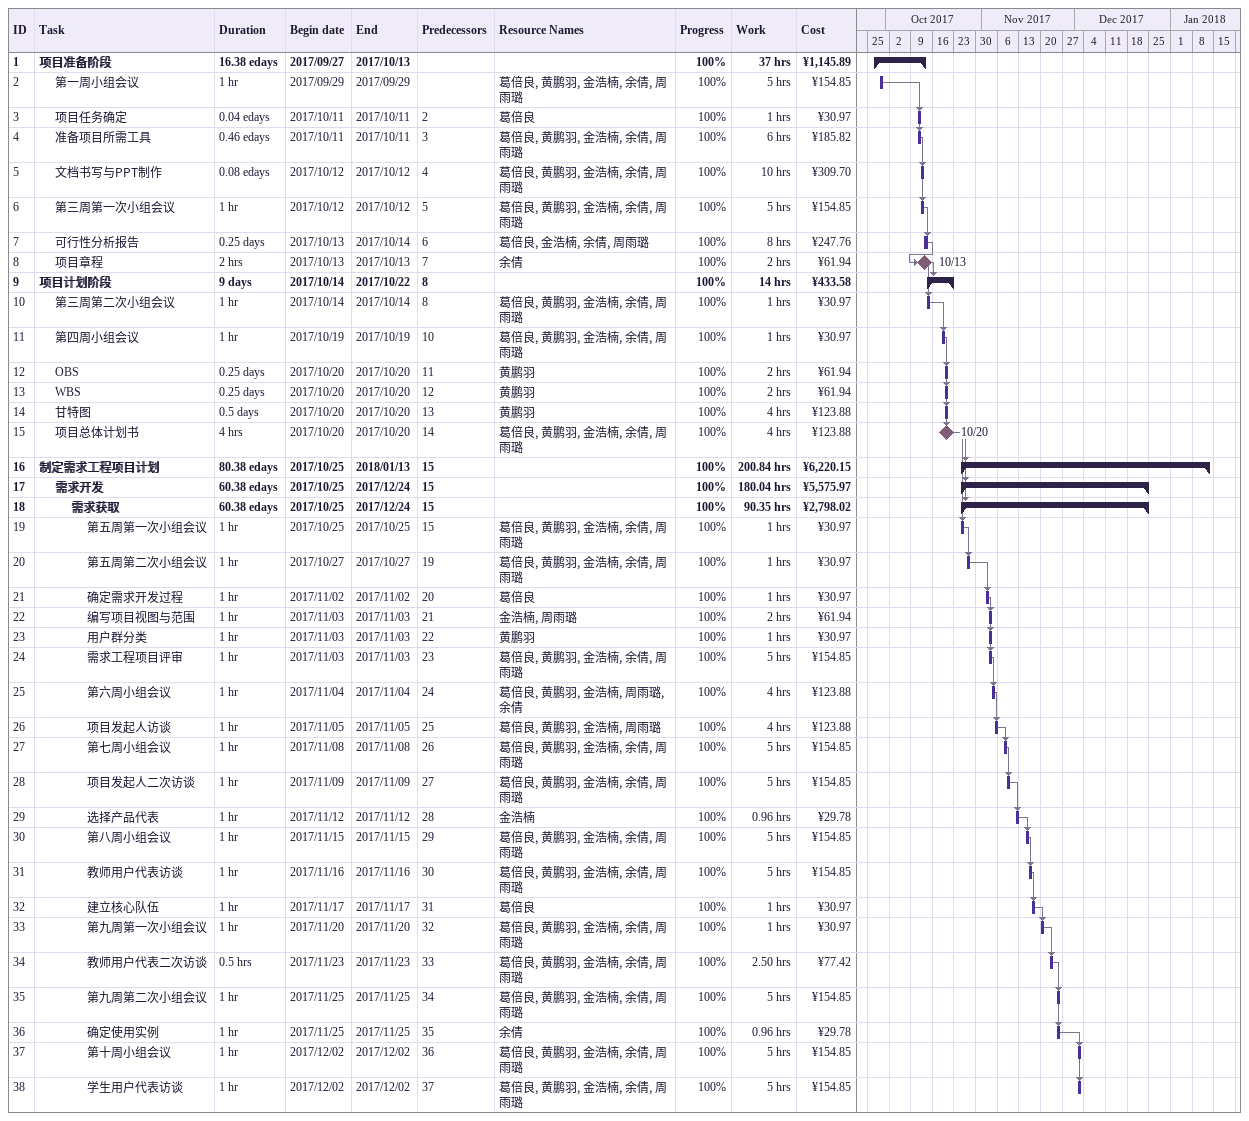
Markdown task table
| ID | Level | Task | Duration | Start | Finish | Predecessors | Resources | % complete | Work (h) | Cost (¥) |
|---|---|---|---|---|---|---|---|---|---|---|
| 1 | 1 | **项目准备阶段** | 16.38ed | 2017-09-27 | 2017-10-13 |  |  | 100 | 37 | 1145.89 |
| 2 | 2 | 第一周小组会议 | 1h | 2017-09-29 | 2017-09-29 |  | 葛倍良, 黄鹏羽, 金浩楠, 余倩, 周雨璐 | 100 | 5 | 154.85 |
| 3 | 2 | 项目任务确定 | 0.04ed | 2017-10-11 | 2017-10-11 | 2 | 葛倍良 | 100 | 1 | 30.97 |
| 4 | 2 | 准备项目所需工具 | 0.46ed | 2017-10-11 | 2017-10-11 | 3 | 葛倍良, 黄鹏羽, 金浩楠, 余倩, 周雨璐 | 100 | 6 | 185.82 |
| 5 | 2 | 文档书写与PPT制作 | 0.08ed | 2017-10-12 | 2017-10-12 | 4 | 葛倍良, 黄鹏羽, 金浩楠, 余倩, 周雨璐 | 100 | 10 | 309.70 |
| 6 | 2 | 第三周第一次小组会议 | 1h | 2017-10-12 | 2017-10-12 | 5 | 葛倍良, 黄鹏羽, 金浩楠, 余倩, 周雨璐 | 100 | 5 | 154.85 |
| 7 | 2 | 可行性分析报告 | 0.25d | 2017-10-13 | 2017-10-14 | 6 | 葛倍良, 金浩楠, 余倩, 周雨璐 | 100 | 8 | 247.76 |
| 8 | 2 | 项目章程 | 2h | 2017-10-13 | 2017-10-13 | 7 | 余倩 | 100 | 2 | 61.94 |
| 9 | 1 | **项目计划阶段** | 9d | 2017-10-14 | 2017-10-22 | 8 |  | 100 | 14 | 433.58 |
| 10 | 2 | 第三周第二次小组会议 | 1h | 2017-10-14 | 2017-10-14 | 8 | 葛倍良, 黄鹏羽, 金浩楠, 余倩, 周雨璐 | 100 | 1 | 30.97 |
| 11 | 2 | 第四周小组会议 | 1h | 2017-10-19 | 2017-10-19 | 10 | 葛倍良, 黄鹏羽, 金浩楠, 余倩, 周雨璐 | 100 | 1 | 30.97 |
| 12 | 2 | OBS | 0.25d | 2017-10-20 | 2017-10-20 | 11 | 黄鹏羽 | 100 | 2 | 61.94 |
| 13 | 2 | WBS | 0.25d | 2017-10-20 | 2017-10-20 | 12 | 黄鹏羽 | 100 | 2 | 61.94 |
| 14 | 2 | 甘特图 | 0.5d | 2017-10-20 | 2017-10-20 | 13 | 黄鹏羽 | 100 | 4 | 123.88 |
| 15 | 2 | 项目总体计划书 | 4h | 2017-10-20 | 2017-10-20 | 14 | 葛倍良, 黄鹏羽, 金浩楠, 余倩, 周雨璐 | 100 | 4 | 123.88 |
| 16 | 1 | **制定需求工程项目计划** | 80.38ed | 2017-10-25 | 2018-01-13 | 15 |  | 100 | 200.84 | 6220.15 |
| 17 | 2 | **需求开发** | 60.38ed | 2017-10-25 | 2017-12-24 | 15 |  | 100 | 180.04 | 5575.97 |
| 18 | 3 | **需求获取** | 60.38ed | 2017-10-25 | 2017-12-24 | 15 |  | 100 | 90.35 | 2798.02 |
| 19 | 4 | 第五周第一次小组会议 | 1h | 2017-10-25 | 2017-10-25 | 15 | 葛倍良, 黄鹏羽, 金浩楠, 余倩, 周雨璐 | 100 | 1 | 30.97 |
| 20 | 4 | 第五周第二次小组会议 | 1h | 2017-10-27 | 2017-10-27 | 19 | 葛倍良, 黄鹏羽, 金浩楠, 余倩, 周雨璐 | 100 | 1 | 30.97 |
| 21 | 4 | 确定需求开发过程 | 1h | 2017-11-02 | 2017-11-02 | 20 | 葛倍良 | 100 | 1 | 30.97 |
| 22 | 4 | 编写项目视图与范围 | 1h | 2017-11-03 | 2017-11-03 | 21 | 金浩楠, 周雨璐 | 100 | 2 | 61.94 |
| 23 | 4 | 用户群分类 | 1h | 2017-11-03 | 2017-11-03 | 22 | 黄鹏羽 | 100 | 1 | 30.97 |
| 24 | 4 | 需求工程项目评审 | 1h | 2017-11-03 | 2017-11-03 | 23 | 葛倍良, 黄鹏羽, 金浩楠, 余倩, 周雨璐 | 100 | 5 | 154.85 |
| 25 | 4 | 第六周小组会议 | 1h | 2017-11-04 | 2017-11-04 | 24 | 葛倍良, 黄鹏羽, 金浩楠, 周雨璐, 余倩 | 100 | 4 | 123.88 |
| 26 | 4 | 项目发起人访谈 | 1h | 2017-11-05 | 2017-11-05 | 25 | 葛倍良, 黄鹏羽, 金浩楠, 周雨璐 | 100 | 4 | 123.88 |
| 27 | 4 | 第七周小组会议 | 1h | 2017-11-08 | 2017-11-08 | 26 | 葛倍良, 黄鹏羽, 金浩楠, 余倩, 周雨璐 | 100 | 5 | 154.85 |
| 28 | 4 | 项目发起人二次访谈 | 1h | 2017-11-09 | 2017-11-09 | 27 | 葛倍良, 黄鹏羽, 金浩楠, 余倩, 周雨璐 | 100 | 5 | 154.85 |
| 29 | 4 | 选择产品代表 | 1h | 2017-11-12 | 2017-11-12 | 28 | 金浩楠 | 100 | 0.96 | 29.78 |
| 30 | 4 | 第八周小组会议 | 1h | 2017-11-15 | 2017-11-15 | 29 | 葛倍良, 黄鹏羽, 金浩楠, 余倩, 周雨璐 | 100 | 5 | 154.85 |
| 31 | 4 | 教师用户代表访谈 | 1h | 2017-11-16 | 2017-11-16 | 30 | 葛倍良, 黄鹏羽, 金浩楠, 余倩, 周雨璐 | 100 | 5 | 154.85 |
| 32 | 4 | 建立核心队伍 | 1h | 2017-11-17 | 2017-11-17 | 31 | 葛倍良 | 100 | 1 | 30.97 |
| 33 | 4 | 第九周第一次小组会议 | 1h | 2017-11-20 | 2017-11-20 | 32 | 葛倍良, 黄鹏羽, 金浩楠, 余倩, 周雨璐 | 100 | 1 | 30.97 |
| 34 | 4 | 教师用户代表二次访谈 | 0.5h | 2017-11-23 | 2017-11-23 | 33 | 葛倍良, 黄鹏羽, 金浩楠, 余倩, 周雨璐 | 100 | 2.50 | 77.42 |
| 35 | 4 | 第九周第二次小组会议 | 1h | 2017-11-25 | 2017-11-25 | 34 | 葛倍良, 黄鹏羽, 金浩楠, 余倩, 周雨璐 | 100 | 5 | 154.85 |
| 36 | 4 | 确定使用实例 | 1h | 2017-11-25 | 2017-11-25 | 35 | 余倩 | 100 | 0.96 | 29.78 |
| 37 | 4 | 第十周小组会议 | 1h | 2017-12-02 | 2017-12-02 | 36 | 葛倍良, 黄鹏羽, 金浩楠, 余倩, 周雨璐 | 100 | 5 | 154.85 |
| 38 | 4 | 学生用户代表访谈 | 1h | 2017-12-02 | 2017-12-02 | 37 | 葛倍良, 黄鹏羽, 金浩楠, 余倩, 周雨璐 | 100 | 5 | 154.85 |
